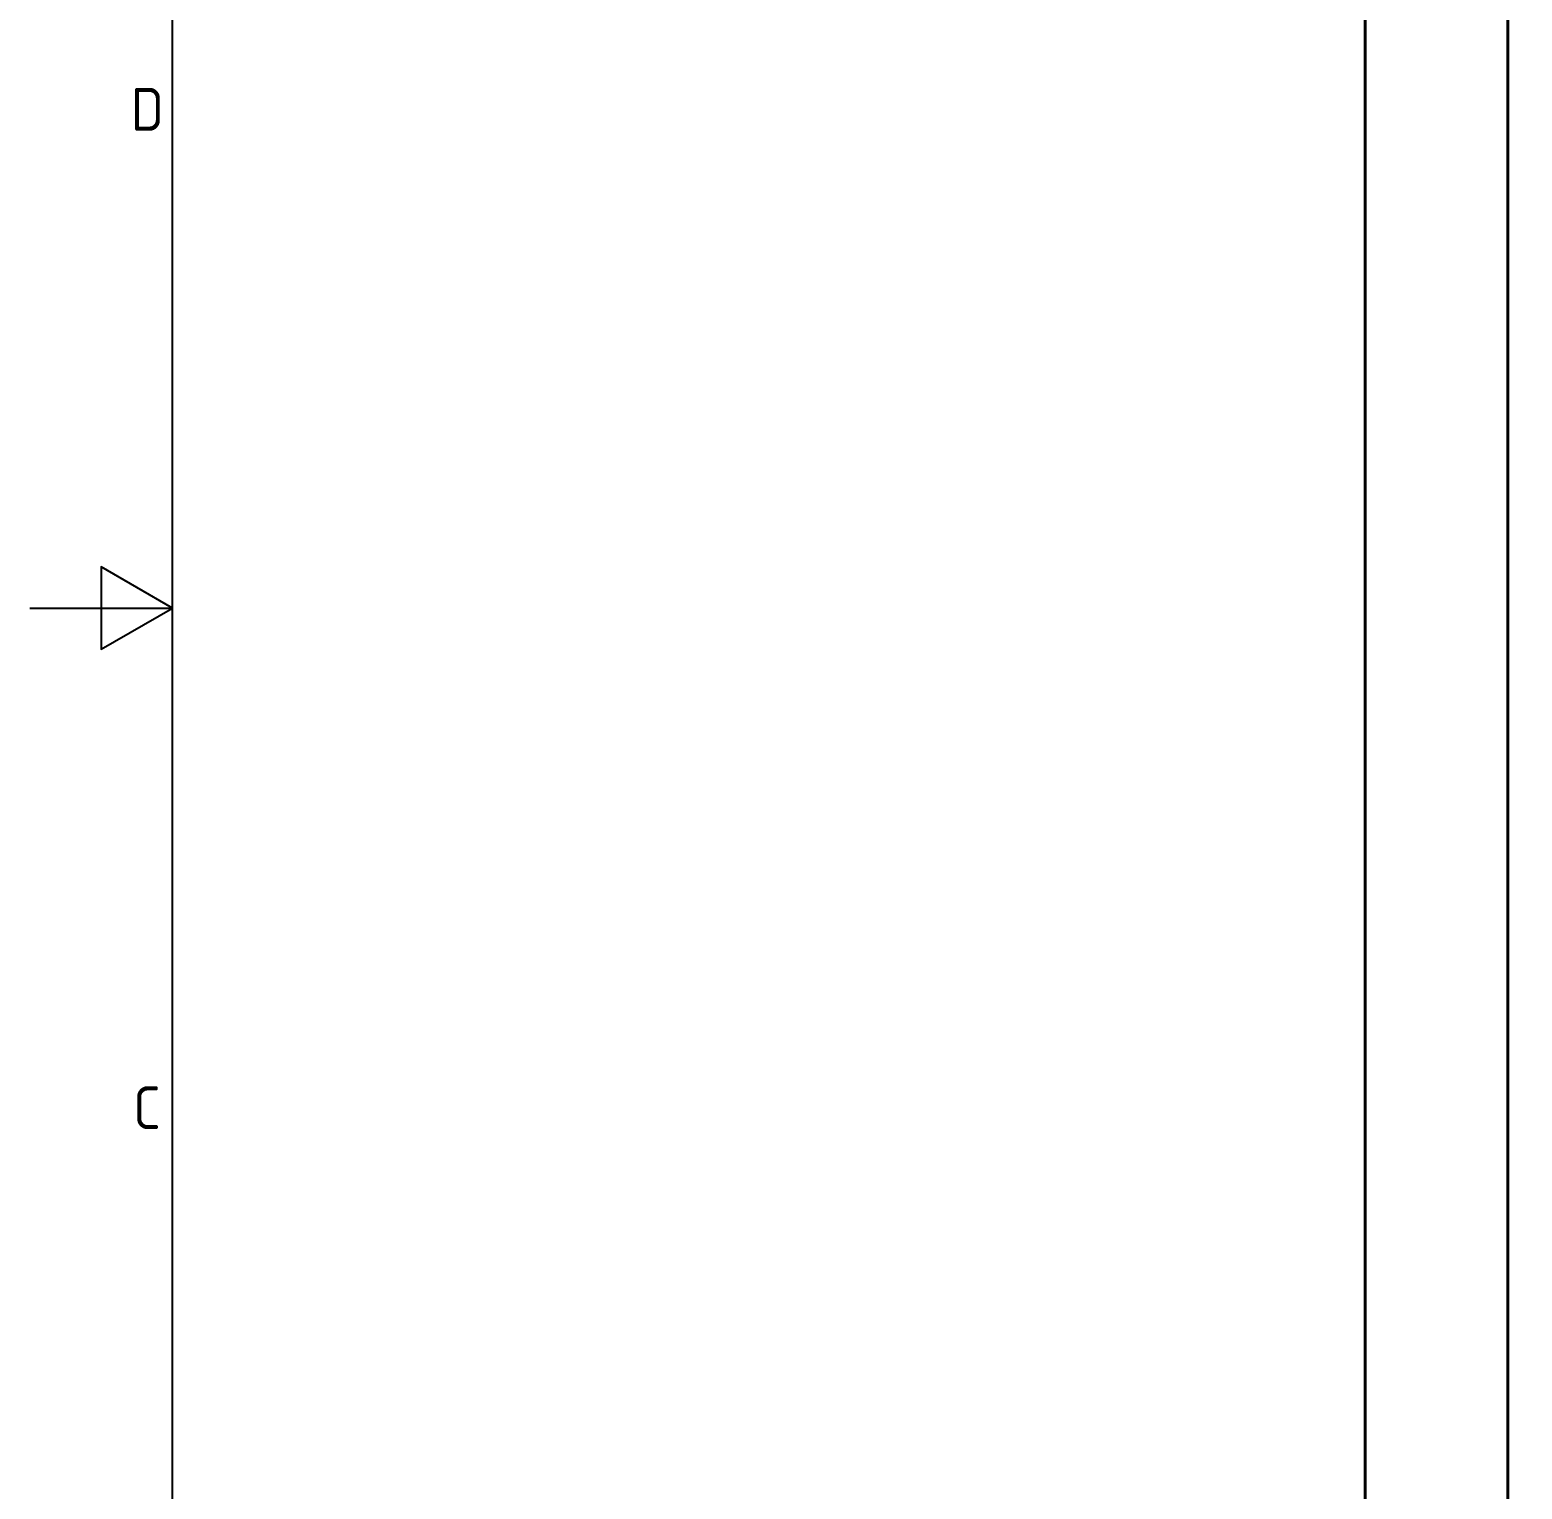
# Model space of a CAD drawing. Header units: millimetres. Extents: x 0 to 297, y 0 to 210.
# Drawn here: x 0 to 52.3, y 74.1 to 125.3 of the extents above; entities that cross this region are included whole.
import ezdxf

# ---------------------------------------------------------------- set-up
doc = ezdxf.new("R2010")
doc.units = ezdxf.units.MM
doc.header["$LTSCALE"] = 0.5
doc.layers.get('0').update_dxf_attribs({"color": 3, "lineweight": 25})
doc.layers.add('가시적인 것(ISO)', color=3, linetype='Continuous', lineweight=40)
doc.layers.add('경계(ISO)', color=7, linetype='Continuous', lineweight=25)
doc.styles.add('문자 텍스트_M2B', font='isocp.shx')

# ---------------------------------------------------------------- blocks, each defined once
blk = doc.blocks.new('경계 Default Border')
at = {"layer": '경계(ISO)', "flags": 128}
for points in [[(10, 10), (10, 410), (584, 410), (584, 10), (10, 10)], [(0, 210), (10, 210), (5, 212.89), (5, 207.11), (10, 210)]]:
    blk.add_lwpolyline(points, dxfattribs=at)
at = {"layer": '경계(ISO)', "color": 2, "char_height": 3, "attachment_point": 7, "style": '문자 텍스트_M2B'}
for s, insert in [('D', (7.08, 243.47)), ('C', (7.24, 173.47))]:
    blk.add_mtext(s, dxfattribs=dict(at, insert=insert))

msp = doc.modelspace()

# ---------------------------------------------------------------- linework, layer by layer
at = {"layer": '가시적인 것(ISO)'}
for p, q in [((46.8147, 41.9881), (46.8147, 161.9881)), ((51.8147, 151.9881), (51.8147, 51.9881))]:
    msp.add_line(p, q, dxfattribs=at)

# ---------------------------------------------------------------- block references
at = {"xscale": 0.5, "yscale": 0.5, "zscale": 0.5}
msp.add_blockref('경계 Default Border', (0, 0), dxfattribs=at)

doc.saveas('drawing.dxf')
